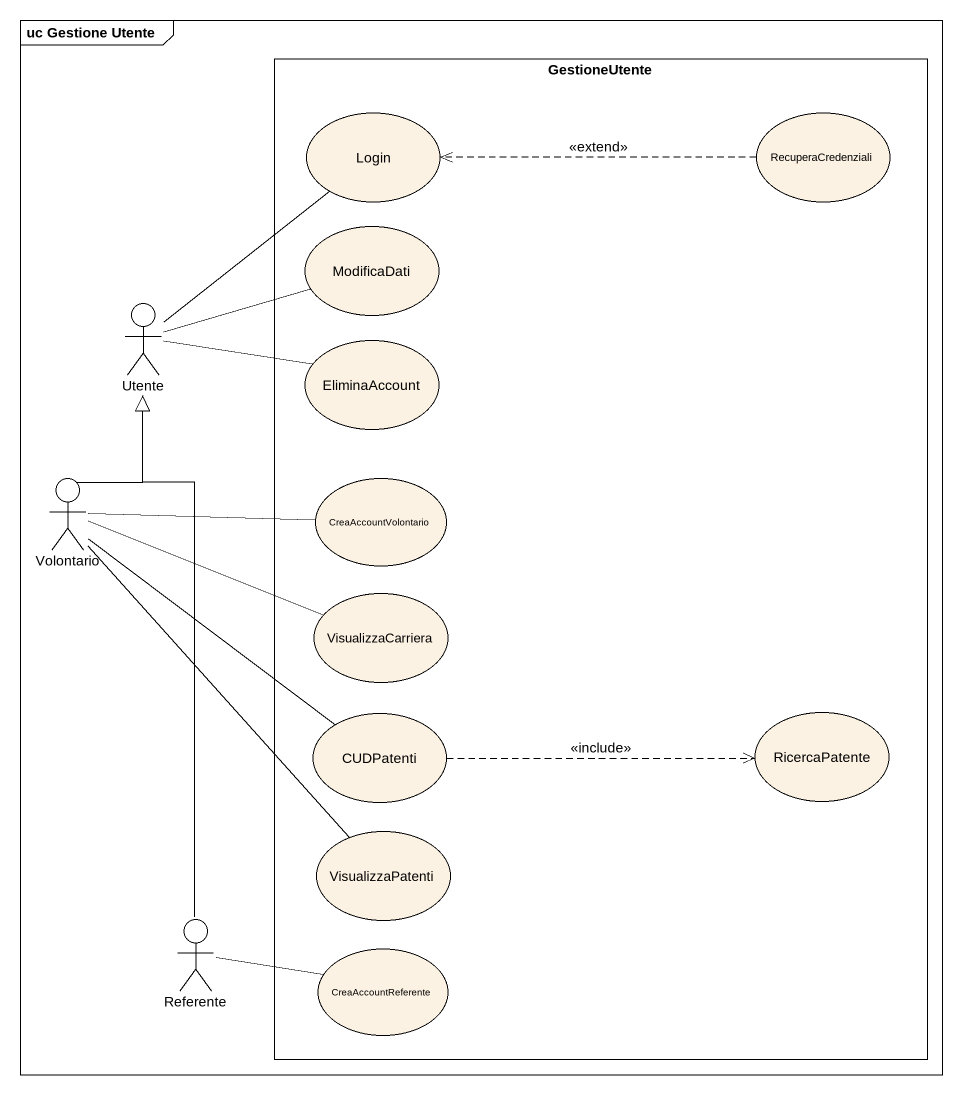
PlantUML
@startuml
mainframe uc Gestione Utente
rectangle GestioneUtente {
  usecase Login
  usecase RecuperaCredenziali
  usecase ModificaDati
  usecase EliminaAccount
  usecase CreaAccountVolontario
  usecase VisualizzaCarriera
  usecase CUDPatenti
  usecase RicercaPatente
  usecase VisualizzaPatenti
  usecase CreaAccountReferente
}
actor Utente
actor Volontario
actor Referente
Login -- Utente
RecuperaCredenziali .left.> Login : <<extend>>
ModificaDati -left- Utente
EliminaAccount -left- Utente
Volontario -up-|> Utente
Volontario -- CUDPatenti
CreaAccountVolontario -left- Volontario
VisualizzaCarriera -left- Volontario
CUDPatenti .right.> RicercaPatente : <<include>>
VisualizzaPatenti -up- Volontario
Referente -up-|> Utente
CreaAccountReferente -left- Referente
@enduml
